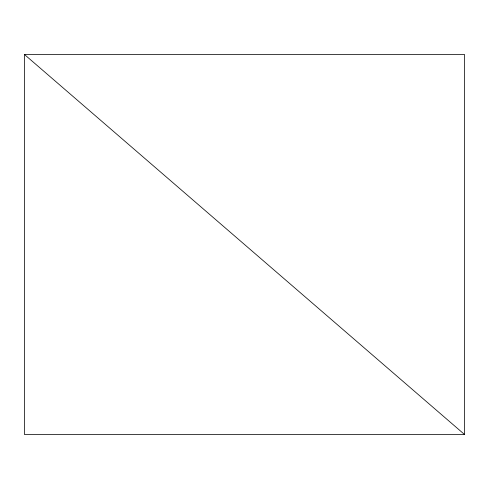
<?xml version="1.0" encoding="UTF-8"?>
<svg xmlns="http://www.w3.org/2000/svg" width="489" height="489" viewBox="0 0 489 489"><rect width="100%" height="100%" fill="white"/><g stroke="black" fill="none" stroke-linecap="round" stroke-linejoin="round"><path stroke-width="0.73" d="M24.45 54.499L464.55 54.499L464.55 434.501L24.45 434.501L24.45 54.499L464.55 434.501"/></g></svg>
